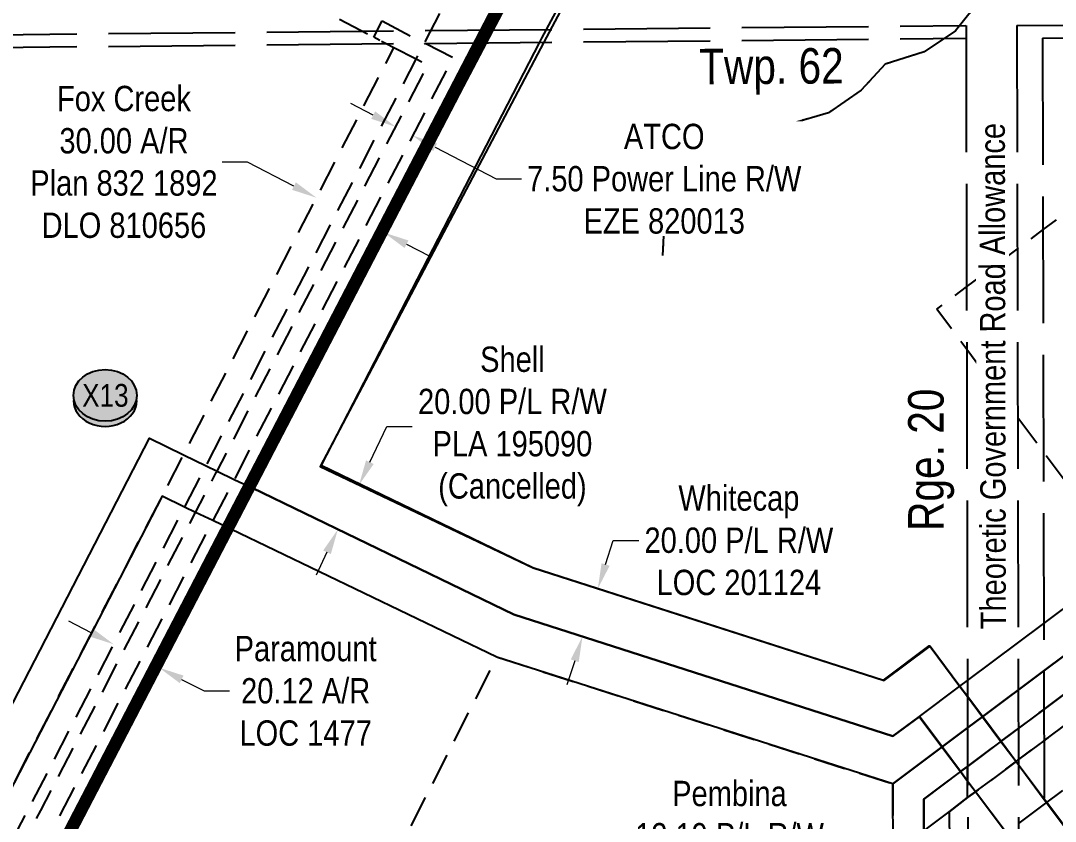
# Model space of a CAD drawing. Extents: x 507881 to 521259, y 6022177 to 6031356.
# Drawn here: x 509262.1 to 509670.3, y 6029307.6 to 6029623.6 of the extents above; entities that cross this region are included whole.
import ezdxf
from ezdxf.enums import TextEntityAlignment as Align

# ---------------------------------------------------------------- set-up
doc = ezdxf.new("R2010")
doc.units = 0
doc.header["$LTSCALE"] = 5
doc.header["$PDMODE"] = 3
doc.header["$PDSIZE"] = 30
for name, pattern in [('foc-ACCESSROAD', [3.75, 2.5, -1.25]), ('foc-FLOWLINE', [3.75, 2.5, -1.25]), ('foc-UNSURVEYED', [12.5, 10, -2.5]), ('foc-WHEELTRACKS', [2, 0.4, -1.6])]:
    doc.linetypes.add(name, pattern=pattern)
doc.layers.get('Defpoints').update_dxf_attribs({"color": 9})
for name, color, linetype in [('C-RW', 13, 'Continuous'), ('D-TXT', 6, 'Continuous'), ('F-AR', 190, 'foc-ACCESSROAD'), ('F-EZE', 190, 'foc-FLOWLINE'), ('F-RW', 190, 'Continuous'), ('F-WS', 190, 'foc-ACCESSROAD'), ('L-ROAD-T', 7, 'Continuous'), ('L-USEC', 7, 'foc-UNSURVEYED'), ('P-CROSSINGS', 250, 'Continuous'), ('T-WATER-P3', 160, 'foc-WHEELTRACKS')]:
    doc.layers.add(name, color=color, linetype=linetype)
for name, color, linetype, lineweight in [('C-RW-T', 13, 'Continuous', 9), ('F-EZE-T', 190, 'Continuous', 9), ('F-RW-T', 190, 'Continuous', 9)]:
    doc.layers.add(name, color=color, linetype=linetype, lineweight=lineweight)
doc.layers.add('P-PROPOSED-WL1', color=7, linetype='Continuous', true_color=0xff1414)
doc.styles.add('80CG', font='ARIALN.TTF', dxfattribs={"height": 10})
doc.styles.add('80L', font='ARIALN.TTF', dxfattribs={"height": 10})
doc.styles.add('Crossing', font='ARIALN.TTF', dxfattribs={"height": 10})
doc.styles.add('foc-LtypeFont', font='ARIALN.TTF', dxfattribs={"height": 7.35})
doc.linetypes.add('foc-TOPO-flowdirection-NOLINE', pattern='A,0,[">",foc-LtypeFont,S=0.3,R=0,X=0,Y=-0.945],-20,[">",foc-LtypeFont,S=0.3,R=0,X=0,Y=-0.945],0', length=20)
doc.dimstyles.new('Compass 5 000', dxfattribs={"dimscale": 5, "dimtxt": 9, "dimasz": 2, "dimexe": 0.2, "dimexo": 0.0625, "dimgap": 0.5, "dimtad": 0, "dimtih": 1, "dimtoh": 1, "dimzin": 0, "dimdsep": 46, "dimtxsty": '80CG', "dimcen": 0.1, "dimse1": 1, "dimse2": 1, "dimclrd": 256, "dimclrt": 256, "dimaunit": 1, "dimadec": 4, "dimazin": 0, "dimtfac": 0.06, "dimtofl": 0, "dimtmove": 0, "dimatfit": 1, "dimfxl": 0.2, "dimtolj": 1, "dimtzin": 0, "dimlwd": -1, "dimarcsym": 0})

# ---------------------------------------------------------------- blocks, each defined once
blk = doc.blocks.new('*D1008')
at = {"layer": 'Defpoints', "color": 0, "transparency": 16777216}
for p in [(509411.1, 6029583.75), (509416.72, 6029578.28), (509417.76, 6029580.29)]:
    blk.add_point(p, dxfattribs=at)
at = {"layer": 'F-EZE-T', "transparency": 16777216}
for p, q in [((509401.18, 6029586.34), (509392.3, 6029590.95)), ((509425.59, 6029573.67), (509449.69, 6029561.17)), ((509449.69, 6029561.17), (509459.69, 6029561.17))]:
    blk.add_line(p, q, dxfattribs=at)
for points in [[(509401.94, 6029587.82), (509400.41, 6029584.86), (509410.05, 6029581.74)], [(509426.36, 6029575.15), (509424.83, 6029572.19), (509416.72, 6029578.28)]]:
    blk.add_solid(points, dxfattribs=at)
at = {"layer": 'F-EZE-T', "transparency": 16777216, "insert": (509515.99, 6029561.17), "char_height": 10, "attachment_point": 5, "style": '80CG', "bg_fill": 3, "box_fill_scale": 1.1, "bg_fill_color": 256, "bg_fill_true_color": 13158600, "bg_fill_transparency": 0}
blk.add_mtext('\\A1;ATCO\\P7.50 Power Line R/W\\PEZE 820013', dxfattribs=at)
blk = doc.blocks.new('*D1018')
at = {"layer": 'Defpoints', "color": 0, "transparency": 16777216}
for p in [(509396.41, 6029587.87), (509423.05, 6029574.11), (509378.77, 6029553.74)]:
    blk.add_point(p, dxfattribs=at)
at = {"layer": 'F-RW-T', "transparency": 16777216}
for p, q in [((509351.52, 6029567.82), (509341.52, 6029567.82)), ((509369.89, 6029558.33), (509351.52, 6029567.82)), ((509414.3, 6029535.39), (509423.19, 6029530.8))]:
    blk.add_line(p, q, dxfattribs=at)
for points in [[(509370.66, 6029559.81), (509369.13, 6029556.85), (509378.77, 6029553.74)], [(509415.07, 6029536.87), (509413.54, 6029533.9), (509405.42, 6029539.98)]]:
    blk.add_solid(points, dxfattribs=at)
at = {"layer": 'F-RW-T', "transparency": 16777216, "insert": (509302.81, 6029567.82), "char_height": 10, "attachment_point": 5, "style": '80CG'}
blk.add_mtext('\\A1;Fox Creek\\P30.00 A/R\\PPlan 832 1892\\PDLO 810656', dxfattribs=at)
blk = doc.blocks.new('*D1273')
at = {"layer": 'Defpoints', "color": 0, "transparency": 16777216}
for p in [(509308.62, 6029396.49), (509326.52, 6029387.24), (509316.7, 6029368.23)]:
    blk.add_point(p, dxfattribs=at)
at = {"layer": 'F-RW-T', "transparency": 16777216}
for p, q in [((509289.91, 6029382.06), (509281.03, 6029386.65)), ((509325.58, 6029363.64), (509334.46, 6029359.05)), ((509334.46, 6029359.05), (509344.46, 6029359.05))]:
    blk.add_line(p, q, dxfattribs=at)
for points in [[(509290.68, 6029383.55), (509289.15, 6029380.58), (509298.8, 6029377.47)], [(509326.34, 6029365.12), (509324.82, 6029362.16), (509316.7, 6029368.23)]]:
    blk.add_solid(points, dxfattribs=at)
at = {"layer": 'F-RW-T', "transparency": 16777216, "insert": (509374.51, 6029359.05), "char_height": 10, "attachment_point": 5, "style": '80CG'}
blk.add_mtext('\\A1;Paramount\\P20.12 A/R\\PLOC 1477', dxfattribs=at)
blk = doc.blocks.new('*D1280')
at = {"layer": 'Defpoints', "color": 0, "transparency": 16777216}
for p in [(509606.35, 6029293.69), (509606.71, 6029242.04), (509618.89, 6029242.12)]:
    blk.add_point(p, dxfattribs=at)
at = {"layer": 'F-RW', "transparency": 16777216}
for p, q in [((509596.35, 6029293.62), (509580.83, 6029293.51)), ((509628.53, 6029293.85), (509638.53, 6029293.92))]:
    blk.add_line(p, q, dxfattribs=at)
for points in [[(509628.52, 6029295.51), (509628.54, 6029292.18), (509618.53, 6029293.77)], [(509596.34, 6029295.29), (509596.36, 6029291.95), (509606.35, 6029293.69)]]:
    blk.add_solid(points, dxfattribs=at)
at = {"layer": 'F-RW', "transparency": 16777216, "insert": (509541.74, 6029293.51), "char_height": 10, "attachment_point": 5, "style": '80CG'}
blk.add_mtext('\\A1;Pembina\\P12.19 P/L R/W\\PPlan 762 1649\\PPLA 750670', dxfattribs=at)
blk = doc.blocks.new('*D1285')
at = {"layer": 'C-RW-T', "transparency": 16777216}
for p, q in [((509492.86, 6029408.97), (509495.91, 6029418.49)), ((509495.91, 6029418.49), (509505.91, 6029418.49)), ((509480.68, 6029370.99), (509477.62, 6029361.47))]:
    blk.add_line(p, q, dxfattribs=at)
for points in [[(509491.27, 6029409.48), (509494.45, 6029408.46), (509489.8, 6029399.45)], [(509479.09, 6029371.5), (509482.26, 6029370.48), (509483.73, 6029380.51)]]:
    blk.add_solid(points, dxfattribs=at)
at = {"layer": 'Defpoints', "color": 0, "transparency": 16777216}
for p in [(509489.8, 6029399.45), (509490.92, 6029399.09), (509484.84, 6029380.16)]:
    blk.add_point(p, dxfattribs=at)
at = {"layer": 'C-RW-T', "transparency": 16777216, "insert": (509545.45, 6029418.49), "char_height": 10, "attachment_point": 5, "style": '80CG'}
blk.add_mtext('\\A1;Whitecap\\P20.00 P/L R/W\\PLOC 201124', dxfattribs=at)
blk = doc.blocks.new('*D1288')
at = {"layer": 'Defpoints', "color": 0, "transparency": 16777216}
for p in [(509390.93, 6029442.52), (509395.55, 6029440.33), (509382.61, 6029425.02)]:
    blk.add_point(p, dxfattribs=at)
at = {"layer": 'F-RW-T', "transparency": 16777216}
for p, q in [((509399.84, 6029449.36), (509406.56, 6029463.48)), ((509406.56, 6029463.48), (509416.56, 6029463.48)), ((509382.93, 6029413.8), (509378.64, 6029404.77))]:
    blk.add_line(p, q, dxfattribs=at)
for points in [[(509398.34, 6029450.07), (509401.35, 6029448.64), (509395.55, 6029440.33)], [(509381.43, 6029414.51), (509384.44, 6029413.08), (509387.23, 6029422.83)]]:
    blk.add_solid(points, dxfattribs=at)
at = {"layer": 'F-RW-T', "transparency": 16777216, "insert": (509456.1, 6029463.48), "char_height": 10, "attachment_point": 5, "style": '80CG'}
blk.add_mtext('\\A1;Shell\\P20.00 P/L R/W\\PPLA 195090\\P(Cancelled)', dxfattribs=at)
blk = doc.blocks.new('xing2')
h = blk.add_hatch(color=50)
h.dxf.hatch_style = 1
edge = h.paths.add_edge_path()
edge.add_ellipse((0, 0), major_axis=(-12.5, 0), ratio=0.816297, start_angle=0, end_angle=360)
h = blk.add_hatch(color=250)
h.dxf.hatch_style = 1
edge = h.paths.add_edge_path()
edge.add_ellipse((0, -2.05), major_axis=(-12.5, 0), ratio=0.816297, start_angle=0, end_angle=180)
edge.add_line((12.5, -2.05), (12.5, 0))
edge.add_ellipse((0, 0), major_axis=(-12.5, 0), ratio=0.816297, start_angle=0, end_angle=180, ccw=False)
edge.add_line((-12.5, 0), (-12.5, -2.05))
at = {"color": 250}
blk.add_ellipse((0, 0), major_axis=(-12.5, 0), ratio=0.816297, dxfattribs=at)
blk.add_ellipse((0, -2.05), major_axis=(-12.5, 0), ratio=0.816297, start_param=0, end_param=3.141593, dxfattribs=at)
at = {"color": 250, "style": 'Crossing'}
blk.add_attdef('CROSSING', text='', height=9, dxfattribs=at).set_placement((0.09, 0.02), align=Align.MIDDLE_CENTER)
at = {"color": 250, "style": 'Crossing', "flags": 1}
for tag, p in [('OWNER', (0.09, -12.49)), ('DESCRIPTION', (0.09, -25.77)), ('LOCATION', (0.09, -39.3)), ('DWG_REF', (0.09, -52.84))]:
    blk.add_attdef(tag, text='', height=9, dxfattribs=at).set_placement(p, align=Align.MIDDLE_CENTER)

msp = doc.modelspace()

# ---------------------------------------------------------------- linework, layer by layer
at = {"layer": 'C-RW'}
for points in [[(509484.199, 6029647.639), (509467.542, 6029616.673), (509466.72, 6029615.074), (509380.622, 6029448.223), (509464.197, 6029407.743), (509602.463, 6029363.328), (509620.556, 6029376.852), (509620.874, 6029376.589), (509632.587, 6029360.879), (509635.638, 6029356.85), (509641.621, 6029348.853), (509648.876, 6029339.112), (509654.878, 6029331.228), (509665.882, 6029316.255), (509666.85, 6029315.05), (509713.997, 6029252.022), (509666.102, 6029211.94), (509649.304, 6029197.835), (509650.329, 6029050.555), (509666.442, 6029050.55), (510017.2, 6029051.35), (510063.134, 6029051.444), (510137.828, 6029323.926)], [(510153.673, 6029305.985), (510078.404, 6029031.478), (510009.818, 6029031.347), (510007.232, 6029031.341), (509666.484, 6029030.647), (509636.326, 6029030.586), (509630.416, 6029030.576), (509629.188, 6029207.076), (509635.942, 6029212.707), (509666.047, 6029237.89), (509686.644, 6029255.213), (509665.952, 6029283.03), (509650.873, 6029303.077), (509638.828, 6029319.224), (509635.708, 6029323.347), (509632.837, 6029327.11), (509625.542, 6029336.876), (509616.563, 6029348.894), (509606.171, 6029341.153), (509456.602, 6029389.234), (509353.348, 6029439.179), (509444.098, 6029614.86), (509449.765, 6029625.834)]]:
    msp.add_lwpolyline(points, dxfattribs=at)
at = {"layer": 'F-AR', "flags": 128}
for points in [[(510003.195, 6031354.196), (509999.417, 6031254.224), (509999.346, 6031252.341), (509968.836, 6030882.54), (509959.059, 6030752.116), (509979.676, 6030683.949), (509980.341, 6030678.574), (509982.352, 6030663.692), (509985.533, 6030639.613), (509885.541, 6030449.715), (509799.02, 6030285.407), (509768.985, 6030228.367), (509697.207, 6030092.045), (509687.887, 6030074.347), (509548.251, 6029809.179), (509536.725, 6029787.519), (509461.459, 6029647.573), (509449.765, 6029625.834), (509444.098, 6029614.861), (509353.348, 6029439.179), (509352.887, 6029438.286), (509344.96, 6029422.942), (509344.625, 6029422.293), (509283.899, 6029304.741), (509241.316, 6029223.606), (509234.394, 6029210.412), (509227.429, 6029197.148), (509221.766, 6029186.359), (509210.92, 6029165.695), (509197.541, 6029140.204), (509193.804, 6029133.083), (509190.179, 6029126.177), (509188.658, 6029123.276), (509183.532, 6029113.512), (509165.751, 6029122.936), (509170.88, 6029132.698), (509175.508, 6029141.526), (509178.41, 6029147.055), (509179.714, 6029149.541), (509192.804, 6029174.482), (509203.937, 6029195.694), (509209.609, 6029206.5), (509216.522, 6029219.672), (509219.92, 6029226.145), (509223.49, 6029232.946), (509229.216, 6029243.857), (509266.049, 6029314.034), (509326.763, 6029431.635), (509335.226, 6029447.945), (509418.096, 6029608.374), (509421.337, 6029614.644), (509431.821, 6029634.945), (509438.597, 6029647.507), (509499.619, 6029760.705), (509515.461, 6029790.39), (509557.576, 6029869.436), (509566.985, 6029887.102), (509667.135, 6030085.283), (509676.156, 6030103.136), (509681.292, 6030113.3), (509768.878, 6030277.103), (509798.915, 6030333.279), (509861.139, 6030449.647), (509964.721, 6030643.371), (509962.17, 6030662.345), (509960.163, 6030677.206), (509960.04, 6030678.179), (509938.745, 6030749.96), (509943.716, 6030816.471), (509944.462, 6030826.45), (509945.781, 6030844.097), (509951.892, 6030925.865), (509976.426, 6031254.159), (509976.467, 6031254.728), (509977.484, 6031274.058), (509981.693, 6031354.134)], [(509981.535, 6031036.461), (509968.836, 6030882.54), (509959.059, 6030752.116), (509979.676, 6030683.949), (509980.341, 6030678.574), (509982.352, 6030663.692), (509985.533, 6030639.613), (509885.541, 6030449.715), (509799.02, 6030285.407), (509768.985, 6030228.367), (509697.207, 6030092.045), (509687.887, 6030074.347), (509548.251, 6029809.179), (509536.725, 6029787.519), (509461.459, 6029647.573), (509449.765, 6029625.834), (509444.098, 6029614.861), (509392.979, 6029515.901)]]:
    msp.add_lwpolyline(points, dxfattribs=at)
msp.add_lwpolyline([(509623.634, 6028917.61), (509632.012, 6028913.235), (509634.392, 6028917.787), (509633.43, 6028943.948), (509632.964, 6028955.214), (509630.917, 6028958.457), (509630.519, 6029015.571), (509636.357, 6029015.582), (509662.654, 6029015.636), (509662.852, 6028929.34), (509662.928, 6028897.087), (509666.77, 6028895.079), (509815.473, 6028817.393), (509866.925, 6028790.476), (509991.404, 6028725.361), (510009.184, 6028716.061), (510024.082, 6028708.266), (510057.671, 6028690.695), (510251.445, 6028589.329), (510458.681, 6028481.058), (510700.482, 6028354.729), (510719.903, 6028344.584), (510934.017, 6028232.749), (511224.096, 6028081.249), (511260.787, 6028062.066), (511290.985, 6028046.276), (511291.944, 6028045.774), (511296.91, 6028043.178), (511396.391, 6027991.155), (511901.392, 6027727.088), (512083.146, 6027632.913), (512205.325, 6027569.608), (512191.451, 6027543.028), (512083.236, 6027599.097), (511888.222, 6027700.143), (511697.417, 6027799.933), (511332.082, 6027990.956), (511291.068, 6028012.401), (511269.555, 6028023.649), (511264.59, 6028026.246), (511260.87, 6028028.192), (511211.456, 6028054.026), (510869.647, 6028232.543), (510705.535, 6028318.268), (510700.562, 6028320.864), (510458.759, 6028447.19), (510238.561, 6028562.232), (510057.745, 6028656.815), (510012.501, 6028680.487), (510007.024, 6028683.351), (509997.602, 6028688.28), (509979.822, 6028697.581), (509815.554, 6028783.516), (509802.644, 6028790.275), (509780.361, 6028801.929), (509666.842, 6028861.217), (509663.006, 6028863.221), (509636.65, 6028876.984), (509618.117, 6028886.661), (509609.292, 6028891.269), (509607.316, 6028892.301), (509500.311, 6028948.176), (509494.995, 6028950.952), (509267.818, 6029069.59), (509251.766, 6029077.91), (509228.184, 6029089.917), (509224.723, 6029091.679), (509217.01, 6029095.767), (509214.092, 6029097.313), (509208.432, 6029100.313), (509202.974, 6029103.206), (509196.788, 6029106.485), (509183.532, 6029113.512), (509165.751, 6029122.936), (509157.039, 6029127.555), (509162.168, 6029137.287), (509166.274, 6029145.073), (509168.118, 6029148.572), (509171.031, 6029154.09), (509184.052, 6029178.729), (509195.203, 6029200.231), (509200.864, 6029211.056), (509204.579, 6029218.132), (509207.821, 6029224.303), (509211.184, 6029230.718), (509214.755, 6029237.522), (509220.481, 6029248.431), (509256.655, 6029317.349), (509257.334, 6029318.664), (509317.93, 6029435.95), (509326.313, 6029452.192), (509409.351, 6029612.929), (509406.308, 6029614.502), (509401.396, 6029617.07), (509383.889, 6029626.048), (509394.886, 6029647.381), (509397.625, 6029652.7), (509407.862, 6029647.418), (509431.821, 6029634.945), (509449.765, 6029625.834), (509444.098, 6029614.861), (509353.348, 6029439.179), (509352.887, 6029438.286), (509344.96, 6029422.942), (509344.625, 6029422.293), (509283.899, 6029304.741), (509241.316, 6029223.606), (509234.394, 6029210.412), (509227.429, 6029197.148), (509221.766, 6029186.359), (509210.92, 6029165.695), (509197.541, 6029140.204), (509210.834, 6029133.248), (509239.018, 6029118.501), (509265.696, 6029104.544), (509282.187, 6029095.912), (509500.004, 6028982.165), (509621.21, 6028918.875), (509623.634, 6028917.61)], close=True, dxfattribs=at)
at = {"layer": 'F-AR'}
for points in [[(510081.044, 6029649.36), (510038.985, 6029617.947), (509853.342, 6029479.371), (509803.713, 6029442.323), (509736.501, 6029392.159), (509712.481, 6029374.233), (509665.833, 6029339.42), (509654.888, 6029331.251), (509638.856, 6029319.284), (509635.722, 6029316.945), (509635.708, 6029323.497), (509635.696, 6029329.276), (509648.958, 6029339.185), (509665.807, 6029351.775), (509714.345, 6029388.015), (509730.549, 6029400.127), (509738.236, 6029405.867), (509754.436, 6029417.966), (510022.114, 6029617.893), (510064.179, 6029649.312)], [(509853.364, 6029454.445), (509665.886, 6029314.348), (509635.775, 6029291.846), (509628.636, 6029286.511), (509618.634, 6029279.036), (509606.514, 6029269.978), (509608.193, 6029030.531), (509608.299, 6029015.527), (509608.45, 6028994.061), (509608.617, 6028970.847), (509608.709, 6028957.68), (509579.792, 6028972.774), (509588.58, 6028978.142), (509588.466, 6028994.362), (509588.369, 6029008.168), (509588.317, 6029015.486), (509588.212, 6029030.489), (509586.458, 6029279.939), (509606.339, 6029294.797), (509618.461, 6029303.856), (509628.463, 6029311.332), (509635.722, 6029316.945), (509665.833, 6029339.42), (509712.481, 6029374.232)], [(509712.481, 6029374.233), (509665.833, 6029339.42), (509654.888, 6029331.251), (509638.856, 6029319.284), (509635.722, 6029316.945), (509628.463, 6029311.332), (509628.636, 6029286.511), (509629.188, 6029207.058), (509630.416, 6029030.577), (509630.519, 6029015.571), (509630.917, 6028958.457), (509620.751, 6028974.563), (509620.465, 6029015.551), (509620.361, 6029030.556), (509618.634, 6029279.036), (509618.461, 6029303.856), (509618.374, 6029316.34), (509632.931, 6029327.211), (509635.696, 6029329.276), (509648.958, 6029339.185), (509665.807, 6029351.775), (509714.345, 6029388.015)]]:
    msp.add_lwpolyline(points, dxfattribs=at)
at = {"layer": 'F-EZE', "flags": 128}
msp.add_lwpolyline([(509404.731, 6029623.587), (509421.337, 6029614.644), (509421.969, 6029614.651), (509432.698, 6029609.077), (509346.314, 6029442.581), (509345.931, 6029441.843), (509337.89, 6029426.345), (509337.641, 6029425.865), (509276.554, 6029308.137), (509234.01, 6029227.434), (509227.019, 6029214.172), (509223.8, 6029208.067), (509220.074, 6029200.998), (509214.392, 6029190.22), (509203.388, 6029169.348), (509190.084, 6029144.109), (509187.46, 6029139.13), (509193.804, 6029133.083), (509205.097, 6029122.317), (509210.368, 6029117.292), (509228.938, 6029099.589), (509231.818, 6029096.845), (509228.184, 6029089.917), (509224.723, 6029091.679), (509217.01, 6029095.767), (509218.691, 6029098.997), (509214.774, 6029102.731), (509209.384, 6029107.869), (509206.743, 6029110.386), (509201.473, 6029115.411), (509199.005, 6029117.764), (509198.023, 6029118.7), (509190.179, 6029126.177), (509181.935, 6029134.035), (509179.487, 6029129.39), (509174.172, 6029132.178), (509177.899, 6029139.248), (509175.508, 6029141.526), (509168.118, 6029148.572), (509171.031, 6029154.09), (509178.41, 6029147.055), (509181.562, 6029144.051), (509183.429, 6029147.595), (509196.626, 6029172.628), (509207.737, 6029193.704), (509213.42, 6029204.482), (509217.146, 6029211.553), (509220.365, 6029217.658), (509227.357, 6029230.92), (509270.017, 6029311.846), (509331.069, 6029429.528), (509339.245, 6029445.264), (509339.551, 6029445.853), (509422.644, 6029606.006), (509418.096, 6029608.374), (509409.351, 6029612.929), (509406.308, 6029614.502), (509401.396, 6029617.07), (509404.731, 6029623.587)], close=True, dxfattribs=at)
at = {"layer": 'F-RW'}
for points in [[(510153.661, 6029305.953), (510078.403, 6029031.477), (510009.818, 6029031.345), (509666.484, 6029030.647), (509636.326, 6029030.586), (509630.416, 6029030.577), (509629.188, 6029207.058), (509635.942, 6029212.707), (509666.047, 6029237.89), (509686.748, 6029255.205), (509665.952, 6029283.03), (509650.91, 6029303.156), (509638.856, 6029319.284), (509635.708, 6029323.497), (509632.931, 6029327.211), (509625.636, 6029336.973), (509616.657, 6029348.987), (509606.171, 6029341.153), (509456.602, 6029389.234), (509353.348, 6029439.179), (509445.887, 6029614.877), (509463.111, 6029647.578)], [(509485.675, 6029647.643), (509468.513, 6029615.092), (509380.219, 6029447.615), (509464.334, 6029407.618), (509602.833, 6029363.192), (509620.924, 6029376.699), (509632.685, 6029360.962), (509635.637, 6029357.011), (509641.663, 6029348.947), (509648.958, 6029339.185), (509654.888, 6029331.251), (509665.881, 6029316.538), (509666.933, 6029315.131), (509714.1, 6029252.013), (509666.102, 6029211.858), (509649.355, 6029197.847), (509650.38, 6029050.513), (509666.442, 6029050.55), (510063.118, 6029051.453), (510137.781, 6029323.902)], [(509250.242, 6029337.619), (509312.838, 6029458.775), (509326.313, 6029452.192), (509335.226, 6029447.945), (509339.551, 6029445.853), (509346.314, 6029442.581), (509353.348, 6029439.179), (509456.602, 6029389.234), (509606.171, 6029341.153), (509616.657, 6029348.987), (509632.685, 6029360.962), (509635.624, 6029363.158), (509665.735, 6029385.656), (509695.477, 6029407.877)], [(509707.212, 6029397.919), (509665.774, 6029366.961), (509641.663, 6029348.947), (509635.664, 6029344.464), (509625.636, 6029336.973), (509606.146, 6029322.411), (509449.924, 6029372.432), (509344.96, 6029422.942), (509337.89, 6029426.345), (509331.069, 6029429.528), (509326.763, 6029431.635), (509317.93, 6029435.95), (509257.334, 6029318.664)], [(509714.345, 6029388.015), (509665.807, 6029351.775), (509648.958, 6029339.185), (509635.696, 6029329.276), (509632.931, 6029327.211), (509618.374, 6029316.34), (509618.461, 6029303.856), (509618.634, 6029279.036), (509620.361, 6029030.556), (509620.465, 6029015.551), (509620.751, 6028974.563), (509608.446, 6028994.061), (509608.297, 6029015.527), (509608.191, 6029030.531), (509606.514, 6029269.978), (509606.339, 6029294.797), (509606.146, 6029322.411), (509625.636, 6029336.973), (509635.664, 6029344.464), (509641.663, 6029348.947), (509665.774, 6029366.961), (509707.212, 6029397.919)]]:
    msp.add_lwpolyline(points, dxfattribs=at)
at = {"layer": 'F-WS', "flags": 128}
for points in [[(509723.252, 6029409.897), (509707.181, 6029397.896), (509698.212, 6029409.856), (509665.592, 6029453.384), (509635.348, 6029493.879), (509623.508, 6029509.732), (509635.296, 6029518.535), (509665.408, 6029541.025), (509767.256, 6029617.093), (509770.311, 6029619.374), (509783.665, 6029629.348), (509792.758, 6029617.172), (509867.246, 6029517.44), (509859.298, 6029511.505), (509747.139, 6029427.738), (509731.115, 6029415.771), (509726.431, 6029412.271), (509723.252, 6029409.897)], [(509606.146, 6029322.411), (509606.338, 6029294.797), (509586.458, 6029279.939), (509588.212, 6029030.489), (509578.121, 6029030.468), (509424.367, 6029110.776), (509400.272, 6029123.4), (509386.986, 6029130.361), (509321.016, 6029164.925), (509326.461, 6029178.997), (509364.745, 6029277.927), (509393.804, 6029261.55), (509449.924, 6029372.432), (509606.146, 6029322.411)]]:
    msp.add_lwpolyline(points, close=True, dxfattribs=at)
at = {"layer": 'L-USEC'}
for p, q in [((509655.188, 6029621.763), (510456.066, 6029624.315)), ((508734.184, 6029613.202), (509635.042, 6029621.699)), ((509635.073, 6029621.699), (509636.834, 6028789.757)), ((509655.188, 6029621.763), (509656.943, 6028789.799)), ((509665.253, 6029616.735), (510456.082, 6029619.288)), ((508734.194, 6029608.175), (509635.089, 6029616.672)), ((509665.253, 6029616.735), (509666.997, 6028789.82))]:
    msp.add_line(p, q, dxfattribs=at)
at = {"layer": 'T-WATER-P3', "flags": 128}
msp.add_lwpolyline([(510645.971, 6029819.192), (510616.071, 6029808.203), (510605.5, 6029797.446), (510598.686, 6029782.83), (510592.036, 6029705.75), (510587.121, 6029690.126), (510573.997, 6029683.333), (510538.654, 6029679.321), (510511.029, 6029668.709), (510479.111, 6029678.193), (510419.981, 6029682.094), (510403.252, 6029677.906), (510394.32, 6029665.255), (510381.013, 6029658.346), (510361.397, 6029659.384), (510345.035, 6029663.595), (510305.677, 6029668.019), (510279.703, 6029682.831), (510235.099, 6029702.446), (510194.317, 6029723.773), (510116.965, 6029756.07), (510090.959, 6029774.787), (510016.553, 6029823.353), (510000.826, 6029829.047), (509983.122, 6029832.329), (509943.661, 6029837.531), (509924.311, 6029837.003), (509875.733, 6029821.336), (509834.625, 6029801.298), (509775.944, 6029779.608), (509738.708, 6029760.81), (509728.939, 6029750.993), (509712.647, 6029724.192), (509706.546, 6029718.029), (509699.575, 6029706.561), (509694.131, 6029692.027), (509683.044, 6029684.035), (509669.268, 6029679.856), (509661.513, 6029668.549), (509657.48, 6029652.917), (509630.962, 6029619.552), (509618.564, 6029611.342), (509603.193, 6029606.397), (509593.729, 6029596.175), (509580.858, 6029587.286), (509566.437, 6029583.094), (509532.041, 6029579.387), (509522.494, 6029569.942), (509516.46, 6029554.49), (509515.313, 6029530.918)], dxfattribs=at)
at = {"layer": 'T-WATER-P3', "linetype": 'foc-TOPO-flowdirection-NOLINE', "flags": 128}
msp.add_lwpolyline([(510645.971, 6029819.192), (510616.071, 6029808.203), (510605.5, 6029797.446), (510598.686, 6029782.83), (510592.036, 6029705.75), (510587.121, 6029690.126), (510573.997, 6029683.333), (510538.654, 6029679.321), (510511.029, 6029668.709), (510479.111, 6029678.193), (510419.981, 6029682.094), (510403.252, 6029677.906), (510394.32, 6029665.255), (510381.013, 6029658.346), (510361.397, 6029659.384), (510345.035, 6029663.595), (510305.677, 6029668.019), (510279.703, 6029682.831), (510235.099, 6029702.446), (510194.317, 6029723.773), (510116.965, 6029756.07), (510090.959, 6029774.787), (510016.553, 6029823.353), (510000.826, 6029829.047), (509983.122, 6029832.329), (509943.661, 6029837.531), (509924.311, 6029837.003), (509875.733, 6029821.336), (509834.625, 6029801.298), (509775.944, 6029779.608), (509738.708, 6029760.81), (509728.939, 6029750.993), (509712.647, 6029724.192), (509706.546, 6029718.029), (509699.575, 6029706.561), (509694.131, 6029692.027), (509683.044, 6029684.035), (509669.268, 6029679.856), (509661.513, 6029668.549), (509657.48, 6029652.917), (509630.962, 6029619.552), (509618.564, 6029611.342), (509603.193, 6029606.397), (509593.729, 6029596.175), (509580.858, 6029587.286), (509566.437, 6029583.094), (509532.041, 6029579.387), (509522.494, 6029569.942), (509516.46, 6029554.49), (509515.313, 6029530.918)], dxfattribs=at)

# ---------------------------------------------------------------- block references
at = {"layer": 'P-CROSSINGS', "color": 2, "xscale": 0.999461, "yscale": 0.999461, "zscale": 0.999461}
msp.add_blockref('xing2', (509295.39, 6029475.716), dxfattribs=at).add_auto_attribs({'CROSSING': 'X13'})

# ---------------------------------------------------------------- texts
at = {"layer": 'D-TXT', "color": 3, "attachment_point": 1, "style": '80L'}
for s, width, insert, char_height, rotation in [('Twp. 62', 101.34074, (509529.722, 6029612.488), 14, 0.35608), ('Rge. 20', 73.7155, (509612.242, 6029422.256), 13.9925, 90)]:
    msp.add_mtext_dynamic_manual_height_columns(s, width=width, gutter_width=47.474, heights=[0], dxfattribs=dict(at, insert=insert, char_height=char_height, rotation=rotation))

# ---------------------------------------------------------------- dimensions: what is measured, and where the dimension line sits
at = {"layer": 'C-RW-T'}
dim = msp.add_aligned_dim(p1=(509484.844, 6029380.155), p2=(509490.918, 6029399.091), distance=1.169, text='Whitecap\\P20.00 P/L R/W\\PLOC 201124', dimstyle='Compass 5 000', dxfattribs=at)
dim.commit()
dim.dimension.update_dxf_attribs({"geometry": '*D1285', "text_midpoint": (509545.453, 6029418.492)})
at = {"layer": 'F-RW'}
dim = msp.add_linear_dim(base=(509606.348, 6029293.689), p1=(509618.89, 6029242.122), p2=(509606.71, 6029242.037), angle=180.40172, text='Pembina\\P12.19 P/L R/W\\PPlan 762 1649\\PPLA 750670', dimstyle='Compass 5 000', override={"dimtfill": 0}, dxfattribs=at)
dim.commit()
dim.dimension.update_dxf_attribs({"geometry": '*D1280', "text_midpoint": (509541.742, 6029293.511), "dimtype": 161})
at = {"layer": 'F-RW-T'}
dim = msp.add_aligned_dim(p1=(509308.618, 6029396.49), p2=(509326.518, 6029387.243), distance=-21.402, text='Paramount\\P20.12 A/R\\PLOC 1477', dimstyle='Compass 5 000', dxfattribs=at)
dim.commit()
dim.dimension.update_dxf_attribs({"geometry": '*D1273', "text_midpoint": (509374.509, 6029359.048)})

# ---------------------------------------------------------------- next in the draw order: texts
at = {"layer": 'L-ROAD-T', "insert": (509640.599, 6029483.329), "char_height": 9.99461, "width": 199.43992, "attachment_point": 2, "rotation": 90.12124, "style": '80L', "bg_fill": 3, "box_fill_scale": 1.15, "bg_fill_color": 256, "bg_fill_true_color": 256, "bg_fill_transparency": 0}
msp.add_mtext('Theoretic Government Road Allowance', dxfattribs=at)

# ---------------------------------------------------------------- next in the draw order: linework, layer by layer
at = {"layer": 'P-PROPOSED-WL1', "const_width": 4.997, "flags": 128}
msp.add_lwpolyline([(509210.021, 6029166.131), (509460.576, 6029648.04), (509536.081, 6029788.454), (509638.861, 6029801.74), (509636.56, 6029819.565), (509546.471, 6029807.939), (509939.617, 6030554.559), (509923.092, 6030563.395), (509799.797, 6030332.809), (509670.69, 6030090.149), (509646.727, 6030102.752)], dxfattribs=at)

# ---------------------------------------------------------------- next in the draw order: dimensions: what is measured, and where the dimension line sits
at = {"layer": 'F-EZE-T'}
dim = msp.add_linear_dim(base=(509416.718, 6029578.277), p1=(509411.096, 6029583.748), p2=(509417.763, 6029580.29), angle=332.57789, text='ATCO\\P7.50 Power Line R/W\\PEZE 820013', dimstyle='Compass 5 000', override={"dimtfill": 1}, dxfattribs=at)
dim.commit()
dim.dimension.update_dxf_attribs({"geometry": '*D1008', "text_midpoint": (509515.991, 6029561.172), "dimtype": 161})

# ---------------------------------------------------------------- next in the draw order: dimensions: what is measured, and where the dimension line sits
at = {"layer": 'F-RW-T'}
for base, p1, p2, angle, text, picture, middle in [((509378.775, 6029553.736), (509423.048, 6029574.11), (509396.407, 6029587.871), 152.68146, 'Fox Creek\\P30.00 A/R\\PPlan 832 1892\\PDLO 810656', '*D1018', (509302.814, 6029567.816)), ((509395.549, 6029440.326), (509382.612, 6029425.024), (509390.932, 6029442.521), 64.56847, 'Shell\\P20.00 P/L R/W\\PPLA 195090\\P(Cancelled)', '*D1288', (509456.097, 6029463.476))]:
    dim = msp.add_linear_dim(base=base, p1=p1, p2=p2, angle=angle, text=text, dimstyle='Compass 5 000', dxfattribs=at)
    dim.commit()
    dim.dimension.update_dxf_attribs({"geometry": picture, "text_midpoint": middle, "dimtype": 161})

doc.saveas('drawing.dxf')
